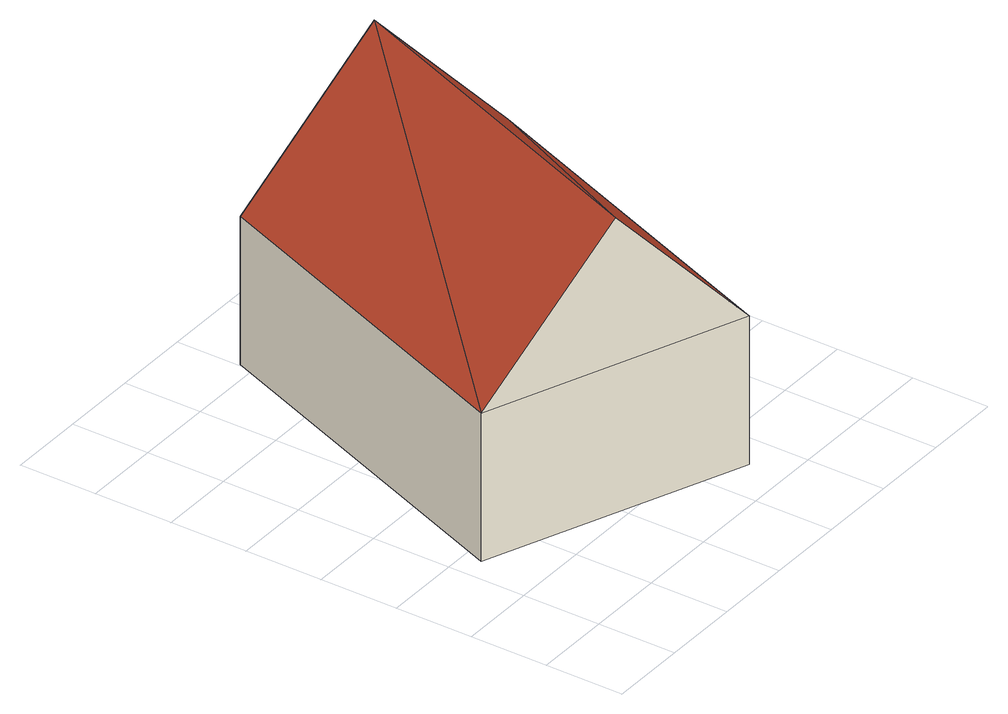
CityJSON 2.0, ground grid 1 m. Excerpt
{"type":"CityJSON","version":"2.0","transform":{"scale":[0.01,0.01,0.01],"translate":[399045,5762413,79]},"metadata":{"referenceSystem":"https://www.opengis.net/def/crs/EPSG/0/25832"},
"CityObjects":{
"building1":{"type":"Building","attributes":{"Gemeindeschluessel":"05515000","Geometrietyp2DReferenz":"3000","function":"31001_2700","roofType":"3100","measuredHeight":3.85},"geometry":[{"type":"Solid","lod":"2","boundaries":[[[[0,1,2,3]],[[4,5,1,0]],[[6,7,5,4]],[[3,2,7,6]],[[0,8,4]],[[6,9,3]],[[8,0,3]],[[3,9,8]],[[4,8,9]],[[9,6,4]],[[1,5,7,2]]]],"semantics":{"surfaces":[{"type":"WallSurface"},{"type":"RoofSurface"},{"type":"GroundSurface"}],"values":[[0,0,0,0,0,0,1,1,1,1,2]]}}]}
},
"vertices":[
[203,618,246],[203,618,53],[30,177,53],[30,177,246],[530,490,246],[530,490,53],[357,48,246],[357,48,53],[367,554,438],[193,112,438]
]}
